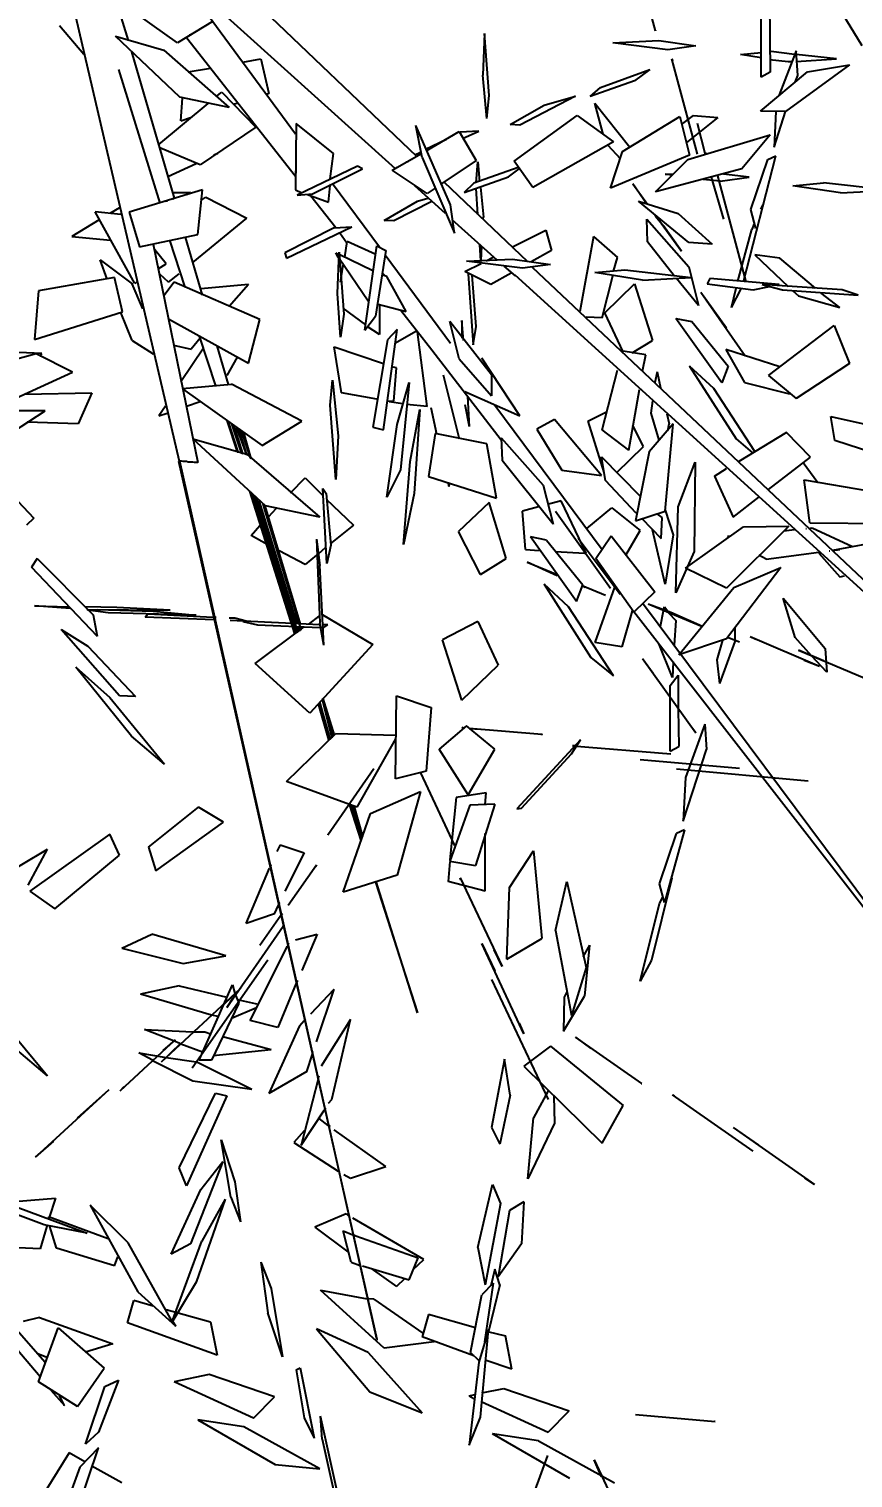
# Model space of a CAD drawing. Header units: millimetres. Extents: x 28448 to 57563, y -116865 to -58388.
# Drawn here: x 28820.8184 to 28821.012, y -58460.9629 to -58460.6224 of the extents above; entities that cross this region are included whole.
import ezdxf

# ---------------------------------------------------------------- set-up
doc = ezdxf.new("R2010")
doc.units = ezdxf.units.MM
doc.header["$PDMODE"] = 35
doc.header["$PDSIZE"] = 0.5
doc.layers.get('DEFPOINTS').update_dxf_attribs({"color": 252, "lineweight": 5})
doc.layers.add('Proyecto de Pavimento', color=4, linetype='Continuous')
doc.styles.add('Angosta', font='romans.shx', dxfattribs={"width": 0.8})
doc.dimstyles.new('JC_1@100', dxfattribs={"dimscale": 0.9, "dimtxt": 0.18, "dimasz": 0.08, "dimexe": 0.15, "dimexo": 0.05, "dimgap": 0.05, "dimtad": 1, "dimzin": 1, "dimdsep": 46, "dimtxsty": 'Angosta', "dimblk1": 'DOT', "dimblk2": 'DOT', "dimsah": 1, "dimcen": 0.09, "dimclrd": 2, "dimclre": 1, "dimclrt": 3, "dimaunit": 1, "dimadec": 3, "dimazin": 0, "dimtfac": 1.8, "dimtmove": 2, "dimatfit": 3, "dimldrblk": 'DOT', "dimfxl": 0.15, "dimtolj": 1, "dimtzin": 0, "dimarcsym": 0})

# ---------------------------------------------------------------- blocks, each defined once
blk = doc.blocks.new('_Dot')
at = {"color": 0, "linetype": 'ByBlock', "lineweight": -2}
blk.add_line((-0.5, 0), (-1, 0), dxfattribs=at)
at = {"color": 0, "linetype": 'ByBlock', "const_width": 0.5}
blk.add_lwpolyline([(-0.25, 0, 1), (0.25, 0, 1)], format="xyb", close=True, dxfattribs=at)
blk = doc.blocks.new('*D721')
at = {"layer": 'DEFPOINTS', "color": 0, "transparency": 16777216}
for p in [(28820.85471, -58459.51858), (28821.05705, -58459.7194), (28819.31111, -58461.07383)]:
    blk.add_point(p, dxfattribs=at)
at = {"layer": 'Proyecto de Pavimento', "color": 1, "lineweight": -2, "transparency": 16777216}
for p, q in [((28820.88664, -58459.55028), (28821.15286, -58459.8145)), ((28819.34305, -58461.10553), (28819.60927, -58461.36975))]:
    blk.add_line(p, q, dxfattribs=at)
at = {"layer": 'Proyecto de Pavimento', "color": 2, "lineweight": -2, "transparency": 16777216}
blk.add_line((28819.56417, -58461.22355), (28821.00633, -58459.7705), dxfattribs=at)
at = {"layer": 'Proyecto de Pavimento', "color": 2, "lineweight": -2, "transparency": 16777216, "xscale": 0.072, "yscale": 0.072, "zscale": 0.072}
for p, rotation in [((28821.05705, -58459.7194), 45.21542905401662), ((28819.51345, -58461.27465), 225.2154290540166)]:
    blk.add_blockref('_Dot', p, dxfattribs=dict(at, rotation=rotation))
at = {"layer": 'Proyecto de Pavimento', "color": 3, "transparency": 16777216, "insert": (28820.19582, -58460.40827), "char_height": 0.162, "attachment_point": 5, "rotation": 45.2154, "style": 'Angosta'}
blk.add_mtext('\\A1;2.19', dxfattribs=at)
blk = doc.blocks.new('*D722')
at = {"layer": 'DEFPOINTS', "color": 0, "transparency": 16777216}
for p in [(28820.85471, -58459.51858), (28822.39949, -58461.07383), (28822.22897, -58461.2432)]:
    blk.add_point(p, dxfattribs=at)
at = {"layer": 'Proyecto de Pavimento', "color": 1, "lineweight": -2, "transparency": 16777216}
for p, q in [((28820.82278, -58459.55029), (28820.5884, -58459.78309)), ((28822.36757, -58461.10554), (28822.13319, -58461.33834))]:
    blk.add_line(p, q, dxfattribs=at)
at = {"layer": 'Proyecto de Pavimento', "color": 2, "lineweight": -2, "transparency": 16777216}
blk.add_line((28820.73492, -58459.73904), (28822.17823, -58461.19212), dxfattribs=at)
at = {"layer": 'Proyecto de Pavimento', "color": 2, "lineweight": -2, "transparency": 16777216, "xscale": 0.072, "yscale": 0.072, "zscale": 0.072}
for p, rotation in [((28820.68418, -58459.68796), 134.8066763283313), ((28822.22897, -58461.2432), 314.8066763283313)]:
    blk.add_blockref('_Dot', p, dxfattribs=dict(at, rotation=rotation))
at = {"layer": 'Proyecto de Pavimento', "color": 3, "transparency": 16777216, "insert": (28821.54597, -58460.37679), "char_height": 0.162, "attachment_point": 5, "rotation": 314.8067, "style": 'Angosta'}
blk.add_mtext('\\A1;2.19', dxfattribs=at)
blk = doc.blocks.new('02PTRX29')
at = {"color": 7, "linetype": 'Continuous'}
for p, q in [((0.00383, 0.00199), (0.08543, -0.07594)), ((0.08049, -0.07885), (-0.00414, -0.00257)), ((-0.00319, -0.00649), (0.02964, -0.14754)), ((0.02888, -0.03242), (0.05696, -0.07063)), ((0.01465, -0.039), (0.01768, -0.04874)), ((0.03248, -0.04735), (0.0321, -0.04748)), ((0.03153, -0.04785), (0.03135, -0.04798)), ((0.03135, -0.04798), (0.05696, -0.08062)), ((0.03172, -0.04773), (0.03153, -0.04785)), ((0.01844, -0.0514), (0.0285, -0.08581)), ((0.01541, -0.05557), (0.02508, -0.08695)), ((0.08334, -0.0772), (0.08296, -0.07733)), ((0.08429, -0.0767), (0.08391, -0.07682)), ((0.08543, -0.07594), (0.08524, -0.07607)), ((0.05696, -0.07935), (0.05696, -0.07986)), ((0.08106, -0.07847), (0.08068, -0.0786)), ((0.06512, -0.08277), (0.06531, -0.08252)), ((0.0767, -0.09732), (0.06569, -0.08239)), ((0.09226, -0.08935), (0.08505, -0.0829)), ((0.09188, -0.08201), (0.11142, -0.10061)), ((0.02679, -0.08644), (0.02641, -0.08657)), ((0.02812, -0.08593), (0.02831, -0.08593)), ((0.06645, -0.09276), (0.06057, -0.0853)), ((0.06057, -0.0853), (0.06095, -0.08543)), ((0.1044, -0.10035), (0.09378, -0.09087)), ((0.03514, -0.10858), (0.03116, -0.09492)), ((0.0674, -0.0939), (0.06906, -0.09625)), ((0.02356, -0.09656), (0.034, -0.14792)), ((0.02736, -0.09567), (0.03097, -0.10668)), ((0.07803, -0.09909), (0.0934, -0.11984)), ((0.10592, -0.10175), (0.10858, -0.10402)), ((0.11256, -0.102), (0.26532, -0.24609)), ((0.07738, -0.10328), (0.07803, -0.10402)), ((0.26532, -0.24622), (0.10858, -0.1039)), ((0.08903, -0.12148), (0.08163, -0.11212)), ((0.03438, -0.11819), (0.03818, -0.12983)), ((0.04121, -0.12958), (0.03856, -0.12047)), ((0.10535, -0.14261), (0.08903, -0.12148)), ((0.10383, -0.13439), (0.12907, -0.16829)), ((0.04083, -0.13805), (0.0433, -0.14539)), ((0.04349, -0.14539), (0.04121, -0.13831)), ((0.04197, -0.13881), (0.04425, -0.14564)), ((0.04463, -0.14577), (0.04254, -0.13919)), ((0.04311, -0.1397), (0.04539, -0.1459)), ((0.04558, -0.14602), (0.04368, -0.14008)), ((0.04425, -0.14046), (0.04634, -0.14678)), ((0.04653, -0.14691), (0.04482, -0.14084)), ((0.0433, -0.14539), (0.04349, -0.14539)), ((0.04425, -0.14564), (0.04463, -0.14577)), ((0.04539, -0.1459), (0.04558, -0.14602)), ((0.03021, -0.14754), (0.02945, -0.14754)), ((0.02945, -0.14754), (0.07613, -0.35387)), ((0.07613, -0.35387), (0.02983, -0.14754)), ((0.03059, -0.14767), (0.03021, -0.14754)), ((0.03135, -0.14767), (0.03059, -0.14767)), ((0.03172, -0.14779), (0.03135, -0.14767)), ((0.03286, -0.14779), (0.03172, -0.14779)), ((0.03324, -0.14792), (0.03286, -0.14779)), ((0.034, -0.14792), (0.03324, -0.14792)), ((0.04634, -0.14678), (0.04653, -0.14691)), ((0.04615, -0.15463), (0.05677, -0.18815)), ((0.04672, -0.15526), (0.05715, -0.18802)), ((0.05753, -0.18764), (0.04728, -0.15564)), ((0.04785, -0.15627), (0.05696, -0.18575)), ((0.05734, -0.18575), (0.04842, -0.15678)), ((0.05829, -0.18714), (0.04937, -0.15766)), ((0.04975, -0.15804), (0.0581, -0.18587)), ((0.12338, -0.16563), (0.13325, -0.17879)), ((0.21883, -0.28898), (0.13647, -0.18296)), ((0.21902, -0.28898), (0.13856, -0.18094)), ((0.05696, -0.18802), (0.05658, -0.18638)), ((0.05658, -0.18638), (0.05696, -0.18638)), ((0.05696, -0.18638), (0.05734, -0.18777)), ((0.05772, -0.18752), (0.05734, -0.18651)), ((0.05734, -0.18651), (0.05753, -0.18651)), ((0.05753, -0.18651), (0.05791, -0.18739)), ((0.0581, -0.18726), (0.05772, -0.18651)), ((0.05772, -0.18651), (0.05791, -0.18651)), ((0.05791, -0.18651), (0.0581, -0.18726)), ((0.05791, -0.18739), (0.0581, -0.18726)), ((0.0581, -0.18726), (0.05829, -0.18714)), ((0.05829, -0.18651), (0.05829, -0.18701)), ((0.05848, -0.18701), (0.05829, -0.18651)), ((0.05829, -0.18651), (0.05848, -0.18651)), ((0.05829, -0.18701), (0.05848, -0.18701)), ((0.05848, -0.18651), (0.05848, -0.18689)), ((0.05677, -0.18815), (0.05696, -0.18802)), ((0.05734, -0.18777), (0.05753, -0.18764)), ((0.06512, -0.21282), (0.06266, -0.20409)), ((0.06341, -0.20346), (0.06322, -0.20358)), ((0.06322, -0.20358), (0.0655, -0.21257)), ((0.06341, -0.20333), (0.06607, -0.21193)), ((0.06588, -0.21206), (0.06341, -0.20346)), ((0.06228, -0.2046), (0.06474, -0.21307)), ((0.06607, -0.21193), (0.06588, -0.21206)), ((0.06968, -0.22838), (0.07233, -0.23673)), ((0.07252, -0.2361), (0.07025, -0.22851)), ((0.07025, -0.22851), (0.07044, -0.22863)), ((0.07044, -0.22863), (0.07271, -0.23584)), ((0.07271, -0.23546), (0.07082, -0.22876)), ((0.07575, -0.24647), (0.08562, -0.27721)), ((0.08562, -0.27721), (0.07594, -0.24634)), ((0.07613, -0.35387), (0.07632, -0.35387))]:
    blk.add_line(p, q, dxfattribs=at)
at = {"color": 76, "linetype": 'Continuous'}
for p, q in [((0.1416, -0.04646), (0.13666, -0.02812)), ((0.02926, -0.04925), (0.01237, -0.03723)), ((0.19017, -0.05001), (0.1822, -0.03698)), ((0.16835, -0.03963), (0.16854, -0.0562)), ((0.03761, -0.04419), (0.02926, -0.04925)), ((0.16645, -0.05734), (0.16645, -0.04191)), ((0.00155, -0.0452), (0.00725, -0.0519)), ((0.10137, -0.0471), (0.10099, -0.05684)), ((0.10251, -0.06164), (0.10137, -0.0471)), ((0.1416, -0.04634), (0.1416, -0.04646)), ((0.01465, -0.04773), (0.02603, -0.05102)), ((0.02983, -0.06202), (0.01465, -0.04773)), ((0.02603, -0.05102), (0.0414, -0.06443)), ((0.13154, -0.04925), (0.14235, -0.04874)), ((0.14444, -0.05089), (0.13154, -0.04925)), ((0.14235, -0.04874), (0.15108, -0.05001)), ((0.15108, -0.05001), (0.14444, -0.05089)), ((0.04463, -0.0538), (0.0488, -0.05304)), ((0.0488, -0.05304), (0.0507, -0.06114)), ((0.15146, -0.07543), (0.14539, -0.05304)), ((0.14539, -0.05304), (0.14558, -0.05355)), ((0.16152, -0.05203), (0.16645, -0.05152)), ((0.16645, -0.05279), (0.16152, -0.05203)), ((0.16873, -0.05127), (0.16835, -0.0514)), ((0.16835, -0.05317), (0.17272, -0.05367)), ((0.17423, -0.05203), (0.16873, -0.05127)), ((0.17461, -0.05114), (0.17063, -0.06152)), ((0.18714, -0.05443), (0.17215, -0.06544)), ((0.17272, -0.05367), (0.17367, -0.05367)), ((0.17461, -0.05203), (0.17423, -0.05203)), ((0.17499, -0.05696), (0.17461, -0.05114)), ((0.1841, -0.05304), (0.17461, -0.05203)), ((0.17461, -0.05367), (0.1841, -0.05304)), ((0.17727, -0.05608), (0.18714, -0.05443)), ((0.03172, -0.05608), (0.03704, -0.05519)), ((0.10194, -0.06708), (0.10099, -0.05684)), ((0.12869, -0.05975), (0.14027, -0.05557)), ((0.14027, -0.05557), (0.13666, -0.05823)), ((0.16626, -0.06531), (0.17727, -0.05608)), ((0.16854, -0.0562), (0.16645, -0.05734)), ((0.17442, -0.05848), (0.17499, -0.05696)), ((0.03837, -0.0619), (0.03969, -0.06088)), ((0.03969, -0.06088), (0.04766, -0.06911)), ((0.0507, -0.06114), (0.05013, -0.06139)), ((0.13666, -0.05823), (0.12623, -0.0619)), ((0.12623, -0.0619), (0.12869, -0.05975)), ((0.02489, -0.07316), (0.03647, -0.06354)), ((0.0414, -0.06443), (0.02983, -0.06202)), ((0.03002, -0.06759), (0.0304, -0.06228)), ((0.04349, -0.06341), (0.04235, -0.06379)), ((0.10194, -0.06708), (0.10251, -0.06164)), ((0.10744, -0.06848), (0.11541, -0.06392)), ((0.12281, -0.06177), (0.10972, -0.0686)), ((0.11541, -0.06392), (0.12281, -0.06177)), ((0.12926, -0.07075), (0.12736, -0.06341)), ((0.12736, -0.06341), (0.13552, -0.07379)), ((0.03002, -0.06759), (0.03229, -0.06683)), ((0.10839, -0.07708), (0.12319, -0.06632)), ((0.12319, -0.06632), (0.13173, -0.07252)), ((0.13382, -0.0748), (0.14729, -0.06658)), ((0.14729, -0.06658), (0.14957, -0.07569)), ((0.14767, -0.06848), (0.15051, -0.06632)), ((0.15621, -0.06683), (0.14881, -0.07278)), ((0.15051, -0.06632), (0.15621, -0.06683)), ((0.17215, -0.06544), (0.16626, -0.06531)), ((0.16949, -0.07379), (0.17215, -0.06544)), ((0.16987, -0.06544), (0.16949, -0.07379)), ((0.04766, -0.06911), (0.03457, -0.07796)), ((0.05715, -0.06822), (0.05696, -0.08378)), ((0.06588, -0.07531), (0.05715, -0.06822)), ((0.0934, -0.08732), (0.08524, -0.06873)), ((0.08675, -0.07619), (0.08524, -0.06873)), ((0.0877, -0.07467), (0.09548, -0.07012)), ((0.09548, -0.07012), (0.09947, -0.07695)), ((0.09567, -0.07025), (0.09548, -0.07037)), ((0.10004, -0.06999), (0.09567, -0.07025)), ((0.09624, -0.07176), (0.10004, -0.06999)), ((0.10972, -0.0686), (0.10744, -0.06848)), ((0.14919, -0.0767), (0.16854, -0.07088)), ((0.15336, -0.07556), (0.15146, -0.06822)), ((0.16854, -0.07088), (0.1619, -0.07885)), ((0.03457, -0.07796), (0.02508, -0.07391)), ((0.08751, -0.07429), (0.09245, -0.07189)), ((0.13173, -0.07252), (0.11275, -0.08328)), ((0.1304, -0.07328), (0.13325, -0.07645)), ((0.13097, -0.0834), (0.13382, -0.0748)), ((0.03362, -0.07771), (0.02698, -0.08075)), ((0.03875, -0.07531), (0.0378, -0.07569)), ((0.03856, -0.07531), (0.03875, -0.07531)), ((0.07157, -0.07822), (0.05734, -0.08505)), ((0.06512, -0.08125), (0.06588, -0.07531)), ((0.07271, -0.07885), (0.07157, -0.07822)), ((0.07973, -0.07923), (0.08657, -0.07531)), ((0.08505, -0.07556), (0.08638, -0.07493)), ((0.08675, -0.07619), (0.09435, -0.09403)), ((0.09947, -0.07695), (0.09112, -0.08252)), ((0.09947, -0.08214), (0.09985, -0.0772)), ((0.09985, -0.0772), (0.10023, -0.08188)), ((0.11275, -0.08328), (0.10839, -0.07708)), ((0.14957, -0.07569), (0.13097, -0.0834)), ((0.1416, -0.08429), (0.14919, -0.0767)), ((0.15336, -0.07505), (0.15336, -0.07543)), ((0.16228, -0.10542), (0.16987, -0.07581)), ((0.16399, -0.08846), (0.16797, -0.0767)), ((0.16797, -0.0767), (0.16987, -0.07581)), ((0.06095, -0.08479), (0.07271, -0.07885)), ((0.08789, -0.08467), (0.07973, -0.07923)), ((0.09662, -0.08442), (0.10706, -0.08075)), ((0.10934, -0.0786), (0.0989, -0.08226)), ((0.10706, -0.08075), (0.10953, -0.07885)), ((0.13704, -0.08087), (0.13723, -0.08087)), ((0.13723, -0.08087), (0.13723, -0.08087)), ((0.1619, -0.07885), (0.1416, -0.08429)), ((0.14539, -0.08037), (0.14387, -0.08011)), ((0.14387, -0.08011), (0.14577, -0.08011)), ((0.15678, -0.08176), (0.15279, -0.08138)), ((0.15469, -0.08087), (0.15754, -0.09074)), ((0.16285, -0.10542), (0.15621, -0.08049)), ((0.15678, -0.08176), (0.16361, -0.08087)), ((0.16361, -0.08087), (0.15754, -0.08011)), ((0.03514, -0.08378), (0.01787, -0.0891)), ((0.02812, -0.08442), (0.03229, -0.08442)), ((0.03229, -0.08442), (0.03153, -0.08492)), ((0.034, -0.09428), (0.03514, -0.08378)), ((0.05696, -0.08378), (0.05848, -0.08454)), ((0.05734, -0.08505), (0.06095, -0.08479)), ((0.05981, -0.08492), (0.06474, -0.08669)), ((0.06474, -0.08669), (0.06512, -0.08277)), ((0.08979, -0.0834), (0.08789, -0.08467)), ((0.0989, -0.08226), (0.09662, -0.08442)), ((0.09985, -0.0896), (0.09947, -0.08353)), ((0.10042, -0.08315), (0.10118, -0.09023)), ((0.13628, -0.08239), (0.1397, -0.0872)), ((0.13951, -0.0872), (0.13628, -0.08239)), ((0.17385, -0.0829), (0.18107, -0.08214)), ((0.18505, -0.08454), (0.17385, -0.0829)), ((0.19644, -0.08391), (0.18107, -0.08214)), ((0.18505, -0.08454), (0.19644, -0.08391)), ((0.01559, -0.08808), (0.01332, -0.08935)), ((0.03476, -0.08631), (0.0359, -0.08555)), ((0.0359, -0.08555), (0.04558, -0.09049)), ((0.07784, -0.09099), (0.08562, -0.08644)), ((0.08903, -0.08657), (0.08011, -0.09112)), ((0.08562, -0.08644), (0.08808, -0.08581)), ((0.09435, -0.09403), (0.0934, -0.08732)), ((0.13761, -0.08644), (0.14691, -0.08935)), ((0.14938, -0.09618), (0.13761, -0.08644)), ((0.1397, -0.0872), (0.13951, -0.0872)), ((0.16513, -0.09289), (0.16399, -0.08846)), ((0.16683, -0.08732), (0.16626, -0.08834)), ((0.01085, -0.09087), (0.0044, -0.09479)), ((0.01597, -0.0896), (0.0099, -0.08897)), ((0.0192, -0.10579), (0.0099, -0.08897)), ((0.01787, -0.0891), (0.02034, -0.09719)), ((0.03286, -0.10086), (0.04558, -0.09049)), ((0.08011, -0.09112), (0.07784, -0.09099)), ((0.10099, -0.09074), (0.10118, -0.09023)), ((0.13951, -0.09074), (0.14938, -0.10187)), ((0.1397, -0.09605), (0.13951, -0.09074)), ((0.14292, -0.09163), (0.14141, -0.08973)), ((0.1416, -0.08998), (0.14349, -0.09226)), ((0.14292, -0.09163), (0.14767, -0.0982)), ((0.14691, -0.08935), (0.15488, -0.09656)), ((0.16475, -0.09175), (0.16418, -0.09314)), ((0.0044, -0.09479), (0.01351, -0.09567)), ((0.02034, -0.09719), (0.034, -0.09428)), ((0.06607, -0.09276), (0.0545, -0.09858)), ((0.05488, -0.09985), (0.07025, -0.09251)), ((0.06607, -0.09276), (0.07025, -0.09251)), ((0.10782, -0.09732), (0.11579, -0.09327)), ((0.11579, -0.09327), (0.11712, -0.09808)), ((0.12698, -0.09479), (0.12376, -0.11237)), ((0.12698, -0.09479), (0.13268, -0.09972)), ((0.14767, -0.0982), (0.14349, -0.09226)), ((0.16095, -0.10529), (0.16418, -0.09314)), ((0.0266, -0.10124), (0.02394, -0.09795)), ((0.0545, -0.09858), (0.05488, -0.09985)), ((0.06702, -0.09972), (0.06645, -0.09858)), ((0.06645, -0.09858), (0.06702, -0.09896)), ((0.06683, -0.1082), (0.06721, -0.09846)), ((0.06721, -0.09846), (0.06835, -0.11301)), ((0.06854, -0.0996), (0.06911, -0.09593)), ((0.07583, -0.099), (0.06911, -0.09593)), ((0.07328, -0.1168), (0.07613, -0.09694)), ((0.07822, -0.09808), (0.07575, -0.11351)), ((0.07613, -0.09694), (0.07822, -0.09808)), ((0.10023, -0.09669), (0.10042, -0.10048)), ((0.10061, -0.10048), (0.1008, -0.09707)), ((0.11712, -0.09808), (0.11237, -0.10073)), ((0.14596, -0.10402), (0.1397, -0.09605)), ((0.15488, -0.09656), (0.14938, -0.09618)), ((0.01104, -0.10023), (0.01863, -0.10592)), ((0.01275, -0.10478), (0.01104, -0.10023)), ((0.0247, -0.10238), (0.0266, -0.10124)), ((0.06721, -0.09896), (0.07518, -0.10276)), ((0.07404, -0.10997), (0.06721, -0.09998)), ((0.06759, -0.10554), (0.06816, -0.10149)), ((0.09681, -0.10301), (0.10061, -0.10111)), ((0.09719, -0.10061), (0.10801, -0.1001)), ((0.11029, -0.10225), (0.09719, -0.10061)), ((0.10042, -0.10048), (0.10061, -0.10048)), ((0.10175, -0.10048), (0.10345, -0.0996)), ((0.10801, -0.1001), (0.11693, -0.10137)), ((0.11693, -0.10137), (0.11029, -0.10225)), ((0.13173, -0.10289), (0.13268, -0.09972)), ((0.14938, -0.10187), (0.15165, -0.11098)), ((0.17082, -0.09985), (0.16494, -0.09909)), ((0.16494, -0.09909), (0.17272, -0.10655)), ((0.17917, -0.10693), (0.17082, -0.09985)), ((0.01446, -0.1044), (-0.00338, -0.10757)), ((0.01635, -0.1125), (0.01446, -0.1044)), ((0.01958, -0.10554), (0.0192, -0.10579)), ((0.02717, -0.10554), (0.02508, -0.10364)), ((0.0285, -0.10554), (0.02603, -0.1087)), ((0.02717, -0.10554), (0.02964, -0.10352)), ((0.04861, -0.11427), (0.0285, -0.10554)), ((0.07841, -0.10415), (0.07727, -0.10377)), ((0.08296, -0.11237), (0.07841, -0.10415)), ((0.10288, -0.10605), (0.09681, -0.10301)), ((0.09757, -0.10352), (0.09871, -0.12022)), ((0.09947, -0.11592), (0.09852, -0.1039)), ((0.10763, -0.10339), (0.10288, -0.10605)), ((0.12736, -0.10326), (0.13438, -0.10263)), ((0.13856, -0.10504), (0.12736, -0.10326)), ((0.12907, -0.11389), (0.13154, -0.10402)), ((0.13438, -0.10263), (0.14995, -0.1044)), ((0.13856, -0.10504), (0.14995, -0.1044)), ((0.15165, -0.11098), (0.14653, -0.10466)), ((0.15431, -0.10466), (0.15374, -0.10592)), ((0.17063, -0.10605), (0.15431, -0.10466)), ((-0.00338, -0.10757), (-0.00433, -0.11895)), ((0.0211, -0.11174), (0.01863, -0.10592)), ((0.04596, -0.10605), (0.03476, -0.10706)), ((0.04596, -0.10605), (0.0414, -0.11123)), ((0.06759, -0.11845), (0.06683, -0.1082)), ((0.12964, -0.11275), (0.13666, -0.10592)), ((0.13666, -0.10592), (0.14084, -0.1192)), ((0.15829, -0.11629), (0.15222, -0.10795)), ((0.16266, -0.12287), (0.15222, -0.10795)), ((0.15374, -0.10592), (0.16456, -0.10731)), ((0.15943, -0.11149), (0.16057, -0.10693)), ((0.15943, -0.11149), (0.16171, -0.10706)), ((0.16456, -0.10731), (0.16835, -0.10655)), ((0.16664, -0.10605), (0.17139, -0.10731)), ((0.18543, -0.10731), (0.16664, -0.10605)), ((0.17063, -0.10605), (0.16949, -0.1063)), ((0.17139, -0.10731), (0.18923, -0.10858)), ((0.17385, -0.10757), (0.17518, -0.1087)), ((0.17518, -0.1087), (0.18486, -0.11149)), ((0.18486, -0.11149), (0.1805, -0.10807)), ((0.18923, -0.10858), (0.18543, -0.10731)), ((0.07347, -0.11554), (0.06816, -0.11161)), ((0.07423, -0.1101), (0.07404, -0.10997)), ((0.07613, -0.1106), (0.08296, -0.11237)), ((0.0767, -0.11073), (0.0767, -0.11781)), ((-0.00433, -0.11895), (0.01635, -0.1125)), ((0.01863, -0.1192), (0.01597, -0.11263)), ((0.02717, -0.11414), (0.04596, -0.12452)), ((0.04596, -0.12452), (0.04861, -0.11427)), ((0.06835, -0.11301), (0.06759, -0.11845)), ((0.07328, -0.1168), (0.07575, -0.11351)), ((0.09548, -0.12351), (0.09321, -0.11478)), ((0.10307, -0.1273), (0.09321, -0.11478)), ((0.09605, -0.11452), (0.09605, -0.1187)), ((0.09643, -0.1192), (0.09605, -0.11452)), ((0.12907, -0.11389), (0.12528, -0.11376)), ((0.13401, -0.12186), (0.12964, -0.11275)), ((0.15716, -0.1292), (0.14634, -0.11402)), ((0.14634, -0.11402), (0.15013, -0.11478)), ((0.15013, -0.11478), (0.15867, -0.12528)), ((0.16816, -0.12743), (0.18353, -0.11566)), ((0.18353, -0.11566), (0.18714, -0.12464)), ((0.03457, -0.1187), (0.03248, -0.12123)), ((0.0767, -0.11781), (0.07385, -0.11592)), ((0.0786, -0.11908), (0.07518, -0.13957)), ((0.07765, -0.1402), (0.08087, -0.11667)), ((0.08087, -0.11667), (0.0786, -0.11908)), ((0.0803, -0.11984), (0.08543, -0.11693)), ((0.08789, -0.13476), (0.08562, -0.11718)), ((0.09871, -0.12022), (0.09947, -0.11592)), ((-0.00262, -0.12224), (-0.02577, -0.12135)), ((-0.00395, -0.12237), (-0.01894, -0.12642)), ((0.00459, -0.12667), (-0.00395, -0.12237)), ((-0.00319, -0.12287), (-0.00262, -0.12224)), ((0.01863, -0.1192), (0.02356, -0.12237)), ((0.02831, -0.12034), (0.03248, -0.12123)), ((0.03533, -0.12098), (0.03002, -0.12895)), ((0.06778, -0.13148), (0.06607, -0.12072)), ((0.06607, -0.12072), (0.07765, -0.12464)), ((0.13382, -0.12199), (0.13401, -0.12173)), ((0.13932, -0.12262), (0.13401, -0.12173)), ((0.13609, -0.12211), (0.14084, -0.1192)), ((0.17082, -0.1254), (0.1581, -0.12135)), ((0.1581, -0.12135), (0.16247, -0.12907)), ((0.0433, -0.12313), (0.04083, -0.12743)), ((0.08068, -0.12566), (0.07954, -0.1254)), ((0.08011, -0.1335), (0.08068, -0.12566)), ((0.09548, -0.12351), (0.10307, -0.13223)), ((0.10972, -0.13692), (0.1008, -0.12338)), ((0.13856, -0.12642), (0.13932, -0.12262)), ((0.14957, -0.12528), (0.16057, -0.14236)), ((0.15526, -0.13046), (0.14957, -0.12528)), ((0.15867, -0.12528), (0.15716, -0.1292)), ((0.18714, -0.12464), (0.17461, -0.13287)), ((-0.01363, -0.13502), (0.00459, -0.12667)), ((0.06512, -0.13439), (0.06569, -0.12857)), ((0.06569, -0.12857), (0.06702, -0.1416)), ((0.08087, -0.13894), (0.08372, -0.12907)), ((0.08372, -0.12907), (0.08163, -0.14957)), ((0.09169, -0.1273), (0.09548, -0.14236)), ((0.10307, -0.1273), (0.10307, -0.13223)), ((0.12907, -0.1402), (0.13268, -0.12616)), ((0.14198, -0.12654), (0.14141, -0.12907)), ((0.14198, -0.12654), (0.14273, -0.13034)), ((0.16247, -0.12907), (0.1731, -0.13173)), ((0.16816, -0.12743), (0.17461, -0.13287)), ((-0.00661, -0.13186), (0.00914, -0.13148)), ((0.00914, -0.13148), (0.00592, -0.13881)), ((0.0304, -0.13046), (0.04197, -0.12945)), ((0.0304, -0.13059), (0.04918, -0.14387)), ((0.05848, -0.13818), (0.04197, -0.12945)), ((0.07613, -0.13299), (0.06778, -0.13148)), ((0.09681, -0.13122), (0.10972, -0.13692)), ((0.09738, -0.13236), (0.09776, -0.13945)), ((0.13533, -0.14501), (0.1378, -0.13072)), ((0.16494, -0.14526), (0.15526, -0.13046)), ((-0.01932, -0.14704), (-0.00186, -0.13578)), ((-0.00186, -0.13578), (-0.01268, -0.13578)), ((0.02641, -0.13464), (0.02489, -0.13692)), ((0.03457, -0.13363), (0.03135, -0.13476)), ((0.06645, -0.15184), (0.06512, -0.13439)), ((0.0786, -0.13337), (0.08011, -0.1335)), ((0.07897, -0.13337), (0.07897, -0.13363)), ((0.0822, -0.13413), (0.07897, -0.13363)), ((0.08789, -0.13476), (0.08315, -0.13426)), ((0.08391, -0.14767), (0.08619, -0.1354)), ((0.08619, -0.1354), (0.08486, -0.15513)), ((0.09017, -0.14122), (0.08884, -0.13502)), ((0.09681, -0.13426), (0.09776, -0.13945)), ((0.12566, -0.13818), (0.13021, -0.1359)), ((0.14084, -0.13337), (0.14046, -0.13628)), ((0.00592, -0.13881), (-0.00604, -0.13843)), ((0.02489, -0.13692), (0.02679, -0.13628)), ((0.04918, -0.14387), (0.05848, -0.13818)), ((0.07518, -0.13957), (0.07765, -0.1402)), ((0.07841, -0.15602), (0.08087, -0.13894)), ((0.11788, -0.1378), (0.1137, -0.14008)), ((0.12888, -0.15096), (0.11788, -0.1378)), ((0.12566, -0.13818), (0.12945, -0.1502)), ((0.13875, -0.14413), (0.13628, -0.13919)), ((0.14577, -0.13881), (0.14008, -0.14539)), ((0.14046, -0.13628), (0.14235, -0.14261)), ((0.14387, -0.15931), (0.14577, -0.13881)), ((0.14425, -0.13641), (0.14482, -0.13881)), ((0.14444, -0.14046), (0.14482, -0.13881)), ((0.18372, -0.14273), (0.18277, -0.13704)), ((0.18277, -0.13704), (0.1989, -0.14071)), ((0.03286, -0.14236), (0.04558, -0.1459)), ((0.04994, -0.15804), (0.03286, -0.14236)), ((0.06702, -0.1416), (0.06645, -0.15184)), ((0.08979, -0.14109), (0.08827, -0.15121)), ((0.10194, -0.14349), (0.08979, -0.14109)), ((0.10535, -0.1421), (0.11522, -0.15323)), ((0.10535, -0.1421), (0.10554, -0.14742)), ((0.1137, -0.14008), (0.11958, -0.14969)), ((0.13533, -0.14501), (0.12907, -0.1402)), ((0.16057, -0.14236), (0.16437, -0.14564)), ((0.17234, -0.14084), (0.16114, -0.14767)), ((0.17803, -0.14666), (0.17234, -0.14084)), ((0.19587, -0.14666), (0.18372, -0.14273)), ((0.04558, -0.1459), (0.06266, -0.1607)), ((0.10421, -0.15627), (0.10194, -0.14349)), ((0.13249, -0.1502), (0.13875, -0.14413)), ((0.14008, -0.14539), (0.13685, -0.16158)), ((-0.01742, -0.14729), (-0.00452, -0.16095)), ((0.08163, -0.14957), (0.07841, -0.15602)), ((0.08239, -0.16715), (0.08391, -0.14767)), ((0.1175, -0.16234), (0.10554, -0.14742)), ((0.11958, -0.14969), (0.12888, -0.15096)), ((0.12983, -0.1521), (0.12888, -0.14653)), ((0.12888, -0.14653), (0.13799, -0.15576)), ((0.14691, -0.15829), (0.15089, -0.14779)), ((0.15089, -0.14779), (0.1507, -0.16879)), ((0.15545, -0.15108), (0.15829, -0.14931)), ((0.16057, -0.14805), (0.16057, -0.14805)), ((0.16816, -0.15425), (0.17803, -0.14666)), ((0.17632, -0.14792), (0.17974, -0.1526)), ((0.05582, -0.15501), (0.05924, -0.15146)), ((0.05924, -0.15146), (0.06341, -0.15564)), ((0.08827, -0.15121), (0.10421, -0.15627)), ((0.09283, -0.15273), (0.09302, -0.15349)), ((0.09302, -0.15349), (0.09321, -0.15286)), ((0.13704, -0.15981), (0.12983, -0.1521)), ((0.15545, -0.15108), (0.15981, -0.1607)), ((0.17784, -0.16209), (0.17651, -0.15197)), ((0.17651, -0.15197), (0.19207, -0.15463)), ((0.06341, -0.15399), (0.06417, -0.15513)), ((0.06436, -0.17158), (0.06341, -0.15399)), ((0.06417, -0.15513), (0.06531, -0.16728)), ((0.06417, -0.15652), (0.07063, -0.1626)), ((0.08486, -0.15513), (0.08239, -0.16715)), ((0.11522, -0.15323), (0.1175, -0.16234)), ((0.15981, -0.1607), (0.16588, -0.15602)), ((0.16759, -0.15463), (0.16759, -0.15463)), ((0.06266, -0.1607), (0.04994, -0.15804)), ((0.0507, -0.16057), (0.05241, -0.15867)), ((0.10251, -0.15728), (0.09529, -0.16411)), ((0.10649, -0.17044), (0.10251, -0.15728)), ((0.11408, -0.15829), (0.11029, -0.15931)), ((0.11104, -0.16829), (0.11029, -0.15931)), ((0.11939, -0.1569), (0.11617, -0.15779)), ((0.11807, -0.15931), (0.13097, -0.1774)), ((0.12528, -0.16917), (0.11939, -0.1569)), ((0.12547, -0.16336), (0.13135, -0.15855)), ((0.13135, -0.15855), (0.13799, -0.16386)), ((0.13685, -0.16158), (0.14387, -0.15931)), ((0.14311, -0.16083), (0.14198, -0.15994)), ((0.14387, -0.15905), (0.14577, -0.16487)), ((0.14634, -0.17854), (0.14691, -0.15829)), ((-0.00452, -0.16095), (-0.00623, -0.1626)), ((0.04653, -0.165), (0.04861, -0.16272)), ((0.04899, -0.16234), (0.04899, -0.16234)), ((0.07063, -0.1626), (0.06512, -0.16702)), ((0.13837, -0.16108), (0.14292, -0.16576)), ((0.14292, -0.16576), (0.14311, -0.16083)), ((0.14862, -0.17272), (0.16228, -0.16298)), ((0.17291, -0.16285), (0.15829, -0.1774)), ((0.16228, -0.16298), (0.17291, -0.16285)), ((0.17765, -0.16336), (0.17841, -0.16323)), ((0.17784, -0.16209), (0.19776, -0.16222)), ((0.17841, -0.16323), (0.1879, -0.16766)), ((0.05032, -0.16715), (0.04653, -0.165)), ((0.0619, -0.16589), (0.06266, -0.17208)), ((0.0619, -0.16589), (0.06266, -0.18562)), ((0.10042, -0.17423), (0.09529, -0.16411)), ((0.123, -0.18056), (0.11218, -0.16538)), ((0.11598, -0.16614), (0.11218, -0.16538)), ((0.11598, -0.16614), (0.12452, -0.17664)), ((0.1249, -0.16386), (0.1249, -0.16386)), ((0.12755, -0.17044), (0.13116, -0.16513)), ((0.13116, -0.16513), (0.14141, -0.17828)), ((0.13457, -0.16968), (0.13799, -0.16386)), ((0.14387, -0.17651), (0.14084, -0.16373)), ((0.14577, -0.16487), (0.14387, -0.17651)), ((0.15848, -0.16525), (0.15905, -0.16525)), ((0.15905, -0.16525), (0.15848, -0.16525)), ((0.15848, -0.16525), (0.15867, -0.16551)), ((0.17423, -0.16373), (0.17177, -0.16399)), ((0.17708, -0.16348), (0.17689, -0.16348)), ((0.19871, -0.16563), (0.18315, -0.16854)), ((0.05051, -0.16728), (0.05032, -0.16715)), ((0.0507, -0.16728), (0.05051, -0.16728)), ((0.05924, -0.17183), (0.05317, -0.16867)), ((0.0619, -0.16968), (0.05924, -0.17183)), ((0.06398, -0.16791), (0.06228, -0.16943)), ((0.06531, -0.16728), (0.06436, -0.17158)), ((0.11104, -0.16829), (0.11427, -0.16854)), ((0.11807, -0.16879), (0.1249, -0.16917)), ((0.1249, -0.16917), (0.12509, -0.16917)), ((0.12509, -0.16917), (0.12528, -0.16917)), ((0.1507, -0.16879), (0.14634, -0.17854)), ((0.16759, -0.17057), (0.16588, -0.16968)), ((0.16759, -0.17057), (0.17993, -0.16892)), ((0.17993, -0.16917), (0.18486, -0.17474)), ((0.18031, -0.16917), (0.17993, -0.16917)), ((0.18239, -0.16867), (0.18258, -0.16867)), ((0.18258, -0.16867), (0.18258, -0.16867)), ((0.18315, -0.16854), (0.18486, -0.16829)), ((-0.00376, -0.17044), (-0.00509, -0.17246)), ((0.01047, -0.18878), (-0.00509, -0.17246)), ((-0.00376, -0.17044), (0.00952, -0.18372)), ((0.0636, -0.19081), (0.06266, -0.17208)), ((0.10042, -0.17423), (0.10649, -0.17044)), ((0.11142, -0.17133), (0.11844, -0.17423)), ((0.11844, -0.17449), (0.11142, -0.17133)), ((0.13647, -0.18309), (0.12755, -0.17044)), ((0.15829, -0.1774), (0.14862, -0.17272)), ((0.17101, -0.17259), (0.15829, -0.18929)), ((0.16, -0.17727), (0.17101, -0.17259)), ((0.1211, -0.18183), (0.11541, -0.17651)), ((0.11541, -0.17651), (0.12641, -0.19372)), ((0.123, -0.18056), (0.12452, -0.17664)), ((0.12433, -0.17676), (0.12983, -0.17904)), ((0.12433, -0.17689), (0.12509, -0.17714)), ((0.18486, -0.17474), (0.186, -0.17449)), ((0.13192, -0.17714), (0.12736, -0.19017)), ((0.14141, -0.17828), (0.13647, -0.18309)), ((0.1471, -0.19308), (0.16, -0.17727)), ((0.17158, -0.1798), (0.18145, -0.19157)), ((0.17442, -0.18904), (0.17158, -0.1798)), ((0.00402, -0.1822), (-0.00433, -0.18157)), ((-0.00433, -0.18157), (0.00364, -0.18183)), ((0.01503, -0.18195), (0.00744, -0.18183)), ((0.00819, -0.18258), (0.008, -0.18246)), ((0.008, -0.18246), (0.02755, -0.18258)), ((0.01294, -0.18322), (0.00819, -0.18258)), ((0.01047, -0.18878), (0.00952, -0.18372)), ((0.01047, -0.18246), (0.02356, -0.18284)), ((0.03362, -0.18372), (0.01294, -0.18322)), ((0.02755, -0.18258), (0.01503, -0.18195)), ((0.02167, -0.18423), (0.02224, -0.18347)), ((0.02224, -0.18347), (0.03761, -0.18423)), ((0.02356, -0.18284), (0.03362, -0.18372)), ((0.06322, -0.1836), (0.07518, -0.19068)), ((0.13173, -0.19802), (0.1211, -0.18183)), ((0.13609, -0.18271), (0.13363, -0.19119)), ((0.13989, -0.18107), (0.1452, -0.18309)), ((0.13989, -0.18107), (0.15222, -0.18625)), ((0.14273, -0.18638), (0.14349, -0.18271)), ((0.14349, -0.18258), (0.14368, -0.18183)), ((0.14368, -0.18183), (0.14444, -0.18284)), ((0.14463, -0.18322), (0.14634, -0.18499)), ((0.1452, -0.18309), (0.1526, -0.18638)), ((0.00193, -0.18714), (0.00819, -0.19106)), ((0.01559, -0.2027), (0.00193, -0.18714)), ((0.0378, -0.18486), (0.02167, -0.18423)), ((0.03761, -0.18423), (0.03818, -0.18423)), ((0.03837, -0.18486), (0.0378, -0.18486)), ((0.03818, -0.18423), (0.03837, -0.18423)), ((0.03837, -0.18486), (0.03837, -0.18486)), ((0.0414, -0.18436), (0.04273, -0.18436)), ((0.06266, -0.186), (0.04159, -0.18499)), ((0.04273, -0.18436), (0.04539, -0.18511)), ((0.04463, -0.18524), (0.04804, -0.186)), ((0.04747, -0.19511), (0.05905, -0.18651)), ((0.04804, -0.186), (0.06266, -0.18663)), ((0.06247, -0.18398), (0.06, -0.18587)), ((0.0636, -0.19081), (0.06266, -0.18562)), ((0.06266, -0.18663), (0.06322, -0.18663)), ((0.06455, -0.186), (0.06322, -0.186)), ((0.06322, -0.18663), (0.0636, -0.18663)), ((0.0636, -0.18663), (0.06455, -0.186)), ((0.09985, -0.18524), (0.0915, -0.18954)), ((0.09985, -0.18524), (0.10459, -0.19549)), ((0.14634, -0.18499), (0.14596, -0.19081)), ((0.15222, -0.18625), (0.15241, -0.18651)), ((0.16019, -0.18663), (0.16019, -0.18992)), ((0.09605, -0.20371), (0.0915, -0.18954)), ((0.13363, -0.19119), (0.12736, -0.19017)), ((0.14558, -0.1984), (0.14235, -0.19043)), ((0.15829, -0.18929), (0.1471, -0.19308)), ((0.15735, -0.18967), (0.15602, -0.19422)), ((0.16019, -0.18992), (0.15659, -0.19979)), ((0.15848, -0.18891), (0.16133, -0.19005)), ((0.1638, -0.18878), (0.16513, -0.18942)), ((0.1638, -0.18878), (0.18012, -0.19574)), ((0.17822, -0.19334), (0.17442, -0.18904)), ((0.00819, -0.19106), (0.01939, -0.20283)), ((0.07518, -0.19068), (0.06038, -0.20675)), ((0.12641, -0.19372), (0.13173, -0.19802)), ((0.13856, -0.19397), (0.14103, -0.19739)), ((0.13856, -0.19397), (0.15108, -0.21143)), ((0.17518, -0.19195), (0.19852, -0.20181)), ((0.18107, -0.19448), (0.17518, -0.19195)), ((0.18182, -0.19713), (0.17822, -0.19334)), ((0.18145, -0.19157), (0.18182, -0.19713)), ((0.00535, -0.19599), (0.01332, -0.20308)), ((0.01844, -0.21219), (0.00535, -0.19599)), ((0.06038, -0.20675), (0.04747, -0.19511)), ((0.09605, -0.20371), (0.10459, -0.19549)), ((0.14577, -0.19473), (0.14558, -0.1984)), ((0.15602, -0.19422), (0.15659, -0.19979)), ((0.17651, -0.19435), (0.18012, -0.19574)), ((0.14501, -0.2003), (0.14691, -0.19789)), ((0.14501, -0.21573), (0.14501, -0.2003)), ((0.14691, -0.19789), (0.14691, -0.20573)), ((0.01332, -0.20308), (0.02622, -0.21877)), ((0.01939, -0.20283), (0.01559, -0.2027)), ((0.08049, -0.22218), (0.08068, -0.2027)), ((0.08068, -0.2027), (0.08884, -0.20548)), ((0.08884, -0.20548), (0.0877, -0.22041)), ((0.14691, -0.20573), (0.14691, -0.20586)), ((0.14691, -0.20586), (0.1471, -0.21459)), ((0.09719, -0.20978), (0.09074, -0.21522)), ((0.09662, -0.21029), (0.09605, -0.21016)), ((0.10383, -0.21522), (0.09719, -0.20978)), ((0.11484, -0.21181), (0.09776, -0.21042)), ((0.09776, -0.21042), (0.10042, -0.21054)), ((0.15317, -0.2094), (0.14862, -0.22193)), ((0.15108, -0.21143), (0.14919, -0.2089)), ((0.15317, -0.2094), (0.15355, -0.21535)), ((0.02622, -0.21877), (0.01844, -0.21219)), ((0.05488, -0.22281), (0.06645, -0.21155)), ((0.06645, -0.21155), (0.08049, -0.21193)), ((0.08049, -0.21282), (0.07138, -0.22889)), ((0.12395, -0.21307), (0.10896, -0.22927)), ((0.11484, -0.21193), (0.11484, -0.21168)), ((0.11484, -0.21168), (0.11484, -0.21181)), ((0.12186, -0.21636), (0.12395, -0.21307)), ((0.12205, -0.21446), (0.1452, -0.21636)), ((0.12262, -0.21446), (0.12205, -0.21446)), ((0.09757, -0.22598), (0.09074, -0.21522)), ((0.09757, -0.22598), (0.10383, -0.21522)), ((0.1101, -0.22914), (0.12186, -0.21636)), ((0.16133, -0.21978), (0.13799, -0.21775)), ((0.14501, -0.21573), (0.1471, -0.21459)), ((0.14805, -0.23217), (0.15355, -0.21535)), ((0.06455, -0.23534), (0.07537, -0.21978)), ((0.0877, -0.22041), (0.08049, -0.22218)), ((0.08638, -0.22079), (0.09435, -0.23787)), ((0.14653, -0.2199), (0.17746, -0.22269)), ((0.07138, -0.22889), (0.05488, -0.22281)), ((0.14862, -0.22193), (0.14805, -0.23217)), ((0.07461, -0.2304), (0.08638, -0.22522)), ((0.08638, -0.22522), (0.08087, -0.24483)), ((0.09472, -0.22661), (0.09321, -0.24128)), ((0.10175, -0.22547), (0.09472, -0.22661)), ((0.10383, -0.22813), (0.09795, -0.22838)), ((0.10383, -0.22813), (0.09928, -0.24255)), ((0.10156, -0.22825), (0.10175, -0.22547)), ((0.02243, -0.23825), (0.03419, -0.22889)), ((0.04007, -0.23243), (0.03419, -0.22889)), ((0.06816, -0.24887), (0.07461, -0.2304)), ((0.09795, -0.22838), (0.09321, -0.24154)), ((0.10896, -0.22927), (0.1101, -0.22914)), ((0.02413, -0.24381), (0.04007, -0.23243)), ((0.14843, -0.2342), (0.14368, -0.25128)), ((0.14843, -0.2342), (0.14653, -0.23508)), ((0.01332, -0.23521), (-0.00547, -0.24862)), ((0.01559, -0.24014), (0.01332, -0.23521)), ((0.02243, -0.23825), (0.02413, -0.24381)), ((0.05336, -0.23774), (0.0526, -0.23926)), ((0.05336, -0.23774), (0.05905, -0.23964)), ((0.06455, -0.23521), (0.06455, -0.23534)), ((0.09435, -0.23787), (0.09435, -0.23774)), ((0.10156, -0.24862), (0.10156, -0.23508)), ((0.14254, -0.24685), (0.14653, -0.23508)), ((-0.01913, -0.24938), (-0.00129, -0.23875)), ((-0.00585, -0.24723), (-0.00129, -0.23875)), ((0.00041, -0.2528), (0.01559, -0.24014)), ((0.05905, -0.23964), (0.0545, -0.24862)), ((0.09321, -0.24166), (0.09283, -0.24634)), ((0.09321, -0.24154), (0.09928, -0.24255)), ((0.10725, -0.24774), (0.11294, -0.23913)), ((0.11294, -0.23913), (0.11484, -0.25975)), ((0.04539, -0.25621), (0.05089, -0.24318)), ((0.05127, -0.24255), (0.05127, -0.24242)), ((0.05525, -0.25191), (0.0619, -0.24242)), ((0.0619, -0.24242), (0.06171, -0.24293)), ((0.08087, -0.24483), (0.06816, -0.24887)), ((0.10156, -0.24862), (0.09283, -0.24634)), ((0.09586, -0.24596), (0.09567, -0.24546)), ((0.09567, -0.24546), (0.10554, -0.26633)), ((0.10668, -0.26456), (0.10725, -0.24774)), ((0.11807, -0.25786), (0.12072, -0.24634)), ((0.12072, -0.24634), (0.12528, -0.26658)), ((0.14539, -0.24558), (0.14065, -0.26481)), ((0.14368, -0.25128), (0.14254, -0.24685)), ((0.14539, -0.24558), (0.14501, -0.24622)), ((-0.00547, -0.24862), (0.00041, -0.2528)), ((0.05203, -0.25393), (0.05298, -0.25191)), ((0.05317, -0.2514), (0.05336, -0.25128)), ((0.13799, -0.26975), (0.14254, -0.25153)), ((0.14254, -0.25153), (0.1433, -0.25001)), ((0.05203, -0.25393), (0.04539, -0.25621)), ((0.05355, -0.25431), (0.04861, -0.2614)), ((0.05393, -0.25393), (0.05374, -0.25406)), ((0.01616, -0.26203), (0.02319, -0.25874)), ((0.04064, -0.2638), (0.02319, -0.25874)), ((0.04083, -0.27595), (0.05412, -0.25684)), ((0.05696, -0.26001), (0.06209, -0.25874)), ((0.06209, -0.25874), (0.05848, -0.26722)), ((0.11807, -0.25786), (0.12186, -0.27784)), ((0.01616, -0.26203), (0.03059, -0.26557)), ((0.04634, -0.27898), (0.05507, -0.26152)), ((0.05544, -0.26102), (0.05544, -0.26089)), ((0.1008, -0.26089), (0.10383, -0.26734)), ((0.11066, -0.28214), (0.1008, -0.26089)), ((0.10668, -0.26456), (0.11484, -0.25975)), ((0.12604, -0.26127), (0.12452, -0.26405)), ((0.12604, -0.26127), (0.1249, -0.27329)), ((0.03059, -0.26557), (0.04064, -0.2638)), ((0.05051, -0.26481), (0.03267, -0.29024)), ((0.10554, -0.26633), (0.10364, -0.26241)), ((0.14065, -0.26481), (0.13799, -0.26975)), ((0.12528, -0.26658), (0.12186, -0.27784)), ((0.02964, -0.27089), (0.02053, -0.27278)), ((0.02546, -0.28872), (0.04406, -0.27152)), ((0.02964, -0.27089), (0.04083, -0.27354)), ((0.03438, -0.28834), (0.04216, -0.27063)), ((0.04406, -0.27152), (0.04007, -0.27531)), ((0.04216, -0.27063), (0.04273, -0.27266)), ((0.05715, -0.27025), (0.05279, -0.28063)), ((0.05734, -0.26987), (0.05715, -0.27025)), ((0.05734, -0.26962), (0.05734, -0.26987)), ((0.06057, -0.27746), (0.06607, -0.27164)), ((0.0619, -0.28404), (0.06607, -0.27164)), ((0.10307, -0.26937), (0.11636, -0.29758)), ((0.12072, -0.27228), (0.12015, -0.27354)), ((0.03723, -0.27772), (0.02053, -0.27278)), ((0.04368, -0.27493), (0.03723, -0.28834)), ((0.04235, -0.27367), (0.04083, -0.27595)), ((0.04273, -0.27266), (0.04368, -0.27493)), ((0.0433, -0.27405), (0.04823, -0.27519)), ((0.11996, -0.28151), (0.1249, -0.27329)), ((0.12015, -0.27354), (0.11996, -0.28151)), ((-0.01439, -0.27633), (-0.00129, -0.29201)), ((0.03742, -0.27772), (0.03723, -0.27772)), ((0.03875, -0.2781), (0.03742, -0.27772)), ((0.04197, -0.27848), (0.04785, -0.27595)), ((0.05279, -0.28063), (0.04634, -0.27898)), ((0.05791, -0.28025), (0.05905, -0.27898)), ((0.05924, -0.27873), (0.05943, -0.2786)), ((0.06987, -0.27873), (0.06303, -0.28974)), ((0.0655, -0.29758), (0.06987, -0.27873)), ((0.02148, -0.28113), (0.03286, -0.28164)), ((0.02831, -0.28379), (0.02148, -0.28113)), ((0.03286, -0.28164), (0.03324, -0.28164)), ((0.03324, -0.28164), (0.03571, -0.28164)), ((0.03571, -0.28164), (0.03704, -0.28214)), ((0.05791, -0.28025), (0.0507, -0.29619)), ((0.10953, -0.27961), (0.11066, -0.28214)), ((-0.00129, -0.29201), (-0.00907, -0.28543)), ((0.02869, -0.28354), (0.01578, -0.29555)), ((0.02546, -0.28872), (0.03002, -0.2843)), ((0.02869, -0.28354), (0.02584, -0.28607)), ((0.02983, -0.28442), (0.02831, -0.28379)), ((0.03514, -0.28645), (0.03002, -0.28455)), ((0.03761, -0.28721), (0.05127, -0.28581)), ((0.03988, -0.28278), (0.05127, -0.28581)), ((0.11693, -0.28505), (0.11066, -0.28974)), ((0.11693, -0.28505), (0.13401, -0.29897)), ((0.13837, -0.29378), (0.12281, -0.2829)), ((0.12281, -0.2829), (0.12641, -0.28556)), ((0.02338, -0.28834), (0.02015, -0.28657)), ((0.02015, -0.28657), (0.0266, -0.28771)), ((0.02338, -0.28847), (0.02338, -0.28834)), ((0.03286, -0.29328), (0.02338, -0.28847)), ((0.0266, -0.28771), (0.03362, -0.28872)), ((0.04672, -0.29518), (0.03362, -0.28872)), ((0.03723, -0.28834), (0.03438, -0.28834)), ((0.05962, -0.291), (0.06095, -0.28695)), ((0.06095, -0.28657), (0.06114, -0.28632)), ((0.10611, -0.28809), (0.10307, -0.30416)), ((0.10744, -0.29657), (0.10611, -0.28809)), ((0.05962, -0.291), (0.0507, -0.29619)), ((0.06228, -0.29277), (0.05829, -0.30833)), ((0.06247, -0.29201), (0.06228, -0.29239)), ((0.06228, -0.29239), (0.06228, -0.29277)), ((0.11066, -0.28974), (0.12907, -0.30783)), ((0.01313, -0.2953), (-0.00414, -0.31111)), ((0.00573, -0.30188), (0.01313, -0.2953)), ((0.01578, -0.29555), (0.01673, -0.29454)), ((0.02964, -0.31365), (0.03818, -0.29606)), ((0.04672, -0.29518), (0.03286, -0.29328)), ((0.03818, -0.29606), (0.04083, -0.29669)), ((0.11636, -0.29555), (0.11294, -0.30188)), ((0.13818, -0.29378), (0.13837, -0.29378)), ((0.04083, -0.29669), (0.03135, -0.31782)), ((0.06398, -0.29973), (0.06417, -0.2996)), ((0.06474, -0.29846), (0.0655, -0.29758)), ((0.10744, -0.29657), (0.10497, -0.30808)), ((0.11769, -0.29682), (0.11788, -0.30315)), ((0.12907, -0.30783), (0.13401, -0.29897)), ((0.16456, -0.30972), (0.14558, -0.29644)), ((0.14558, -0.29644), (0.14596, -0.29669)), ((0.05829, -0.30833), (0.06379, -0.29998)), ((0.06247, -0.30201), (0.06455, -0.30365)), ((0.11161, -0.31618), (0.11294, -0.30188)), ((0.05905, -0.30492), (0.05658, -0.3077)), ((0.06493, -0.30378), (0.06512, -0.3039)), ((0.07822, -0.31327), (0.06607, -0.30466)), ((0.10307, -0.30416), (0.10497, -0.30808)), ((0.11788, -0.30315), (0.11161, -0.31618)), ((0.15981, -0.30416), (0.1657, -0.30821)), ((0.15981, -0.30416), (0.17898, -0.31757)), ((-0.00414, -0.31111), (0.00022, -0.30732)), ((0.0395, -0.30707), (0.04273, -0.31693)), ((0.04178, -0.32048), (0.0395, -0.30707)), ((0.05658, -0.3077), (0.06702, -0.3144)), ((0.03988, -0.31213), (0.03229, -0.33148)), ((0.03476, -0.31871), (0.03988, -0.31213)), ((0.03135, -0.31782), (0.02964, -0.31365)), ((0.06721, -0.31453), (0.0674, -0.31466)), ((0.06835, -0.31516), (0.06987, -0.31605)), ((0.06987, -0.31605), (0.07822, -0.31327)), ((0.17898, -0.31757), (0.1767, -0.31605)), ((-0.00205, -0.32705), (-0.0216, -0.31972)), ((0.02774, -0.33389), (0.03476, -0.31871)), ((0.04273, -0.31693), (0.04406, -0.3263)), ((0.09985, -0.33237), (0.10326, -0.31757)), ((0.10326, -0.31757), (0.10516, -0.32199)), ((-0.01192, -0.32174), (0.0006, -0.32073)), ((-0.01116, -0.32187), (0.008, -0.32895)), ((0.0006, -0.32073), (-0.00091, -0.32528)), ((0.01768, -0.33123), (0.00876, -0.32237)), ((0.00876, -0.32237), (0.01996, -0.34274)), ((0.04045, -0.32098), (0.03362, -0.34046)), ((0.04045, -0.32098), (0.03495, -0.33085)), ((0.04178, -0.32048), (0.04406, -0.3263)), ((0.10516, -0.32199), (0.10156, -0.3411)), ((0.11066, -0.32162), (0.10725, -0.32364)), ((0.11066, -0.32162), (0.1101, -0.33148)), ((-0.00091, -0.32528), (-0.0011, -0.32516)), ((-0.0011, -0.32516), (-0.0011, -0.32566)), ((0.01294, -0.33034), (-0.0011, -0.32516)), ((0.06892, -0.3244), (0.06152, -0.32756)), ((0.06892, -0.3244), (0.06968, -0.32503)), ((0.08713, -0.33515), (0.07044, -0.32541)), ((0.10725, -0.32364), (0.10459, -0.3392)), ((-0.00148, -0.32731), (-0.003, -0.33262)), ((0.008, -0.32895), (-0.00205, -0.32705)), ((0.00079, -0.33249), (-0.00072, -0.32743)), ((0.06152, -0.32756), (0.0693, -0.33338)), ((0.07006, -0.33578), (0.06816, -0.32845)), ((0.06816, -0.32845), (0.07044, -0.32933)), ((0.07044, -0.32933), (0.07063, -0.32946)), ((0.07063, -0.32946), (0.07082, -0.32946)), ((0.07082, -0.32946), (0.07119, -0.32958)), ((0.07119, -0.32958), (0.08581, -0.33477)), ((-0.003, -0.33262), (-0.02615, -0.33161)), ((0.01446, -0.33667), (0.00079, -0.33249)), ((0.02793, -0.34957), (0.01768, -0.33123)), ((0.03229, -0.33148), (0.02774, -0.33389)), ((0.02793, -0.34995), (0.03495, -0.33085)), ((0.09985, -0.33237), (0.10156, -0.3411)), ((0.1101, -0.33148), (0.10459, -0.3392)), ((0.01446, -0.33667), (0.01522, -0.33452)), ((0.0488, -0.33578), (0.05051, -0.34768)), ((0.0488, -0.33578), (0.05127, -0.34198)), ((0.07006, -0.33578), (0.07214, -0.33654)), ((0.07214, -0.33654), (0.07233, -0.33654)), ((0.07271, -0.33667), (0.08372, -0.33996)), ((0.08372, -0.33996), (0.08581, -0.33477)), ((0.08467, -0.33755), (0.08713, -0.33515)), ((0.03362, -0.34046), (0.02793, -0.34995)), ((0.0748, -0.3373), (0.08068, -0.34148)), ((0.08258, -0.33971), (0.08068, -0.34148)), ((0.10383, -0.33743), (0.10288, -0.34135)), ((0.10497, -0.3411), (0.10383, -0.33743)), ((0.01996, -0.34274), (0.02888, -0.35084)), ((0.05127, -0.34198), (0.05393, -0.35805)), ((0.07784, -0.35602), (0.06285, -0.34236)), ((0.06285, -0.34236), (0.07385, -0.34439)), ((0.09814, -0.35704), (0.1008, -0.3435)), ((0.10345, -0.34072), (0.1008, -0.3435)), ((0.10345, -0.34072), (0.10137, -0.35451)), ((0.10497, -0.3411), (0.10232, -0.3521)), ((0.01749, -0.35008), (0.01901, -0.34477)), ((0.02356, -0.34616), (0.01901, -0.34477)), ((0.0266, -0.34692), (0.03704, -0.34983)), ((0.07385, -0.34439), (0.07404, -0.34439)), ((0.07537, -0.34451), (0.07423, -0.34439)), ((0.07537, -0.34451), (0.08694, -0.35248)), ((-0.00319, -0.34881), (-0.00699, -0.3497)), ((-0.00319, -0.34881), (0.01408, -0.35501)), ((0.03856, -0.35767), (0.01749, -0.35008)), ((0.02888, -0.35084), (0.02812, -0.3497)), ((0.03704, -0.34983), (0.03856, -0.35767)), ((0.05393, -0.35805), (0.05051, -0.34768)), ((0.08827, -0.34805), (0.08675, -0.35337)), ((0.09928, -0.35122), (0.08827, -0.34805)), ((-0.00907, -0.35109), (-0.00186, -0.35931)), ((-0.00338, -0.36387), (0.00117, -0.35122)), ((0.00117, -0.35122), (0.01199, -0.36071)), ((0.0619, -0.35147), (0.07442, -0.36627)), ((0.07404, -0.35704), (0.0619, -0.35147)), ((0.0989, -0.3578), (0.08675, -0.35337)), ((0.10232, -0.35172), (0.10004, -0.35931)), ((0.10042, -0.37222), (0.10232, -0.35172)), ((0.10175, -0.35198), (0.10213, -0.35198)), ((0.10213, -0.35198), (0.10213, -0.3521)), ((0.10213, -0.3521), (0.1063, -0.35312)), ((0.10782, -0.36096), (0.1063, -0.35312)), ((-0.003, -0.36273), (-0.00964, -0.35501)), ((-0.00148, -0.35818), (-0.00357, -0.35729)), ((0.01408, -0.35501), (0.00763, -0.35691)), ((0.07404, -0.35704), (0.08675, -0.37121)), ((0.0896, -0.35451), (0.07784, -0.35602)), ((0.09814, -0.35704), (0.10004, -0.35893)), ((0.00573, -0.36969), (0.01199, -0.36071)), ((0.05715, -0.36109), (0.0581, -0.36058)), ((0.0581, -0.36058), (0.06133, -0.37715)), ((0.10004, -0.35931), (0.09776, -0.3788)), ((0.10782, -0.36096), (0.10156, -0.35881)), ((0.00573, -0.36969), (-0.00338, -0.36387)), ((0.01541, -0.36349), (0.01066, -0.37576)), ((0.01218, -0.36501), (0.01541, -0.36349)), ((0.03666, -0.36222), (0.0285, -0.36387)), ((0.0471, -0.37247), (0.0285, -0.36387)), ((0.05203, -0.36741), (0.03666, -0.36222)), ((0.05715, -0.36109), (0.05905, -0.37234)), ((-0.00053, -0.36589), (0.00269, -0.36943)), ((0.00269, -0.36943), (0.00155, -0.36716)), ((0.00763, -0.37854), (0.01218, -0.36501)), ((0.0471, -0.37247), (0.05203, -0.36741)), ((0.07442, -0.36627), (0.08675, -0.37121)), ((0.09776, -0.36716), (0.09909, -0.3669)), ((0.09776, -0.36716), (0.0989, -0.36779)), ((0.1008, -0.36652), (0.10592, -0.36551)), ((0.10592, -0.36551), (0.12129, -0.3707)), ((0.10061, -0.36855), (0.11636, -0.37576)), ((0.11636, -0.37576), (0.12129, -0.3707)), ((0.034, -0.37285), (0.05222, -0.38335)), ((0.04482, -0.37449), (0.034, -0.37285)), ((0.06266, -0.38436), (0.04482, -0.37449)), ((0.05905, -0.37234), (0.06133, -0.37715)), ((0.06702, -0.39069), (0.06285, -0.37196)), ((0.06322, -0.3774), (0.06285, -0.37196)), ((0.09776, -0.3788), (0.10042, -0.37222)), ((0.13685, -0.37159), (0.15564, -0.37323)), ((0.15564, -0.37323), (0.15545, -0.37323)), ((0.01066, -0.37576), (0.00763, -0.37854)), ((0.06322, -0.3774), (0.06721, -0.39524)), ((0.11408, -0.37778), (0.10326, -0.37614)), ((0.12148, -0.38664), (0.10326, -0.37614)), ((0.11408, -0.37778), (0.13192, -0.38765)), ((0.00383, -0.38057), (-0.00186, -0.38968)), ((0.00744, -0.38272), (0.00383, -0.38057)), ((0.00573, -0.3941), (0.01066, -0.37943)), ((0.01066, -0.37943), (0.0063, -0.38398)), ((0.11617, -0.3812), (0.10972, -0.39904)), ((0.0063, -0.38398), (0.00193, -0.39587)), ((0.01616, -0.38765), (0.00914, -0.38373)), ((0.05222, -0.38335), (0.06266, -0.38436)), ((0.12717, -0.38221), (0.13514, -0.39929)), ((0.12888, -0.38626), (0.12717, -0.38221))]:
    blk.add_line(p, q, dxfattribs=at)

msp = doc.modelspace()

# ---------------------------------------------------------------- block references
at = {"layer": 'Proyecto de Pavimento'}
msp.add_blockref('02PTRX29', (28820.82403, -58460.5764), dxfattribs=at)

# ---------------------------------------------------------------- dimensions: what is measured, and where the dimension line sits
for p1, p2, distance, picture, middle in [((28819.31111, -58461.07383), (28820.85471, -58459.51858), -0.28508, '*D721', (28820.19582, -58460.40827)), ((28820.85471, -58459.51858), (28822.39949, -58461.07383), -0.24035, '*D722', (28821.54597, -58460.37679))]:
    dim = msp.add_aligned_dim(p1=p1, p2=p2, distance=distance, dimstyle='JC_1@100', dxfattribs=at)
    dim.commit()
    dim.dimension.update_dxf_attribs({"geometry": picture, "text_midpoint": middle})

doc.saveas('drawing.dxf')
